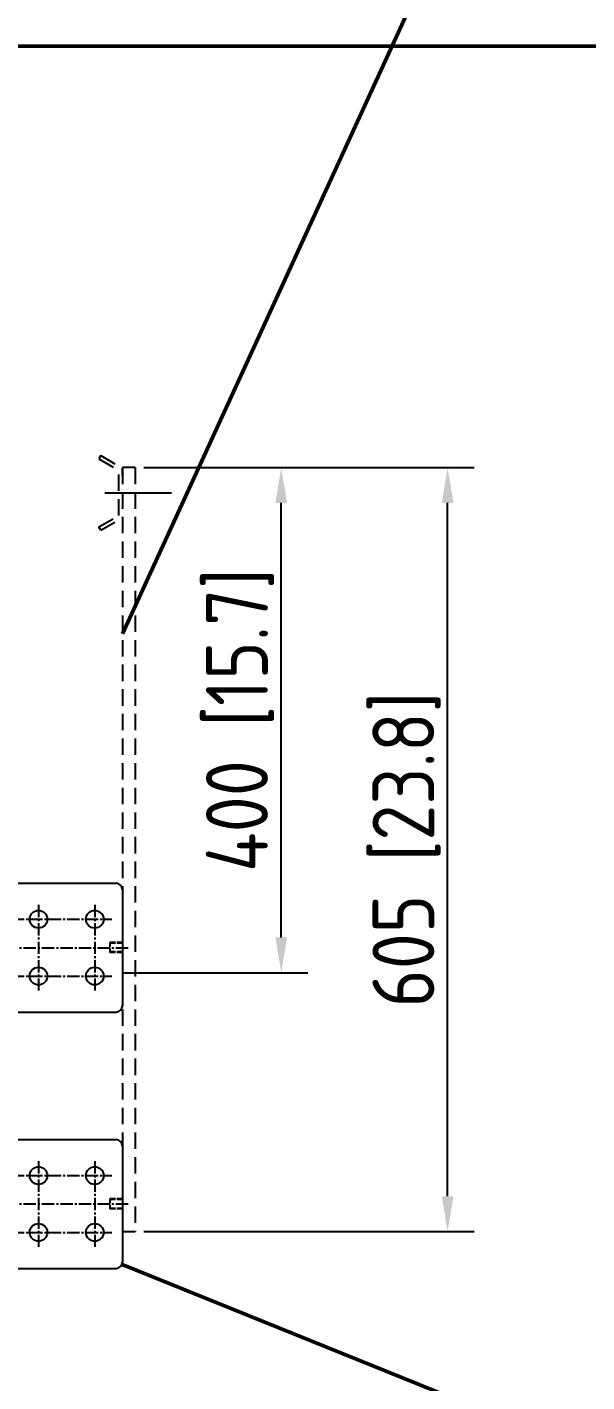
# Model space of a CAD drawing. Header units: millimetres. Extents: x 237080 to 246815, y -181726 to -175279.
# Drawn here: x 242266 to 242709, y -177125 to -176053 of the extents above; entities that cross this region are included whole.
import ezdxf

# ---------------------------------------------------------------- set-up
doc = ezdxf.new("R2010")
doc.units = ezdxf.units.MM
doc.header["$LTSCALE"] = 13
for name, pattern in [('ACAD_ISO02W100', [15, 12, -3]), ('CENTER2', [1.125, 0.75, -0.125, 0.125, -0.125]), ('DASHED', [0.75, 0.5, -0.25])]:
    doc.linetypes.add(name, pattern=pattern)
for name, color, linetype in [('05', 4, 'Continuous'), ('4虚线层', 6, 'DASHED'), ('DAS', 3, 'ACAD_ISO02W100'), ('PDF_几何图形', 7, 'Continuous'), ('中心线', 1, 'CENTER2'), ('尺寸线', 3, 'Continuous'), ('粗实线', 4, 'Continuous'), ('细实线', 2, 'Continuous')]:
    doc.layers.add(name, color=color, linetype=linetype)
doc.layers.add('2细实线', color=3, linetype='Continuous', lineweight=20)
doc.layers.add('标注、文本', color=3, linetype='Continuous', lineweight=25)
doc.styles.get("Standard").update_dxf_attribs({"font": 'gbenor.shx', "bigfont": 'gbcbig.shx'})
doc.dimstyles.new('英寸 1-10', dxfattribs={"dimscale": 14, "dimtxt": 3.5, "dimasz": 2, "dimexe": 1.5, "dimexo": 0.5, "dimgap": 0.5, "dimtad": 1, "dimtoh": 1, "dimdec": 1, "dimdsep": 46, "dimtxsty": 'Standard', "dimcen": 2.5, "dimclrd": 3, "dimclre": 3, "dimclrt": 3, "dimadec": 0, "dimazin": 2, "dimtfac": 1, "dimtdec": 1, "dimtmove": 0, "dimatfit": 2, "dimfxl": 1, "dimarcsym": 0})

# ---------------------------------------------------------------- blocks, each defined once
blk = doc.blocks.new('FTG1-1-1000')
at = {"layer": '尺寸线'}
h = blk.add_hatch(dxfattribs=at)
h.set_pattern_fill('ANSI37', color=1, scale=0.5)
h.set_pattern_definition([(45, (86802.9357, -159173.9614), (-1.122532, 1.122532), []), (135, (86802.9357, -159173.9614), (-1.122532, -1.122532), [])])
h.paths.add_polyline_path([(86977.4, -158870.7), (86963.4, -158870.7, 0.21525), (86962.4, -158873), (86962.4, -158876.7), (86977.4, -158876.7)])
h.paths.add_polyline_path([(86963.4, -158870.7), (86962.4, -158870.7), (86962.4, -158873, -0.21525)], flags=17)
h.paths.add_polyline_path([(86907.4, -158873, 0.21525), (86906.3, -158870.7), (86892.4, -158870.7), (86892.4, -158876.7), (86907.4, -158876.7)])
h.paths.add_polyline_path([(86901.4, -158873.9, -1), (86901.3, -158873.9, -1)], flags=16)
h.paths.add_polyline_path([(86907.4, -158870.7), (86906.3, -158870.7, -0.21525), (86907.4, -158873)], flags=17)
at = {"layer": '细实线'}
h = blk.add_hatch(dxfattribs=at)
h.set_pattern_fill('ANSI37', color=256, scale=2)
h.set_pattern_definition([(45, (85895.698, -152039.29), (-4.490128, 4.490128), []), (135, (85895.698, -152039.29), (-4.490128, -4.490128), [])])
h.paths.add_polyline_path([(86907.4, -158870.7), (86906.3, -158870.7, -0.21525), (86907.4, -158873)], flags=17)
h.paths.add_polyline_path([(86963.4, -158870.7), (86962.4, -158870.7), (86962.4, -158873, -0.21525)], flags=17)
h.paths.add_polyline_path([(86919.9, -158824), (86912.1, -158824, 0.391902), (86909.1, -158826.8), (86907.6, -158847.2, -0.391902), (86904.6, -158850), (86892.9, -158850, 0.414214), (86889.9, -158853), (86889.9, -158870), (86893.4, -158870, 0.774597), (86895.3, -158870), (86897.4, -158870, 0.774597), (86899.3, -158870), (86901.4, -158870, 0.774597), (86903.3, -158870), (86904.4, -158870, -0.182676), (86906.3, -158870.7), (86907.4, -158870.7), (86907.4, -158873), (86907.4, -158900, 0.414214), (86910.4, -158903), (86919.9, -158903)])
h.paths.add_polyline_path([(86979.9, -158853, 0.414214), (86976.9, -158850), (86965.1, -158850, -0.391902), (86962.1, -158847.2), (86960.6, -158826.8, 0.391902), (86957.6, -158824), (86949.9, -158824), (86949.9, -158903), (86959.4, -158903, 0.414214), (86962.4, -158900), (86962.4, -158870.7), (86963.4, -158870.7, -0.182676), (86965.4, -158870), (86966.4, -158870, 0.774597), (86968.3, -158870), (86970.4, -158870, 0.774597), (86972.3, -158870), (86974.4, -158870, 0.774597), (86976.3, -158870), (86979.9, -158870)])
h = blk.add_hatch(dxfattribs=at)
h.set_pattern_fill('ANSI31', color=256, scale=0.75)
h.set_pattern_definition([(45, (85895.6982, -152039.29), (-1.683798, 1.683798), [])])
h.paths.add_polyline_path([(86906.9, -158847), (86906.9, -158842.5), (86905.9, -158841.5), (86879.9, -158841.5), (86879.9, -158850), (86903.9, -158850)])
h.paths.add_polyline_path([(86989.9, -158841.5), (86963.9, -158841.5), (86962.9, -158842.5), (86962.9, -158847), (86965.9, -158850), (86989.9, -158850)])
h = blk.add_hatch(dxfattribs=at)
h.set_pattern_fill('ANSI31', color=256, angle=90)
h.set_pattern_definition([(135, (85895.6982, -152039.29), (-2.245064, -2.245064), [])])
edge = h.paths.add_edge_path()
edge.add_line((86906.4, -158876.7), (86876.1, -158876.7))
edge.add_spline(control_points=[(86876.1, -158876.7), (86876.3, -158877.5), (86876.8, -158879.3), (86875.5, -158881.9), (86875.8, -158883.9), (86876.1, -158884.7)], knot_values=[0.499135, 0.499135, 0.499135, 0.499135, 2.849112, 6.014083, 8.642199, 8.642199, 8.642199, 8.642199], degree=3, periodic=0)
edge.add_line((86876.1, -158884.7), (86906.4, -158884.7))
edge.add_line((86906.4, -158884.7), (86906.4, -158876.7))
edge = h.paths.add_edge_path()
edge.add_spline(control_points=[(86993.7, -158884.7), (86993.9, -158883.9), (86994.2, -158881.9), (86992.9, -158879.3), (86993.4, -158877.5), (86993.6, -158876.7)], knot_values=[0.499135, 0.499135, 0.499135, 0.499135, 3.12725, 6.292222, 8.642199, 8.642199, 8.642199, 8.642199], degree=3, periodic=0)
edge.add_line((86993.6, -158876.7), (86963.4, -158876.7))
edge.add_line((86963.4, -158876.7), (86963.4, -158884.7))
edge.add_line((86963.4, -158884.7), (86993.7, -158884.7))
at = {"layer": '中心线'}
for p, q in [((86934.9, -158986), (86934.9, -158654)), ((86912.4, -158790.5), (86912.4, -158667.5)), ((86957.4, -158790.5), (86957.4, -158667.5)), ((86900.9, -158681), (86968.9, -158681)), ((86900.9, -158725.5), (86968.9, -158725.5)), ((86900.9, -158770), (86968.9, -158770)), ((86904.9, -158810.2), (86904.9, -158791.7)), ((86964.9, -158810.2), (86964.9, -158791.7)), ((86895.6, -158801), (86974.1, -158801)), ((86945.9, -158949.5), (86945.9, -158926.5)), ((86934.4, -158938), (86957.4, -158938)), ((86923.9, -158975.5), (86923.9, -158952.5)), ((86912.4, -158964), (86935.4, -158964))]:
    blk.add_line(p, q, dxfattribs=at)
at = {"layer": '粗实线'}
for p, q in [((86883.9, -158804), (86883.9, -158664)), ((86888.9, -158659), (86980.9, -158659)), ((86985.9, -158804), (86985.9, -158664)), ((86919.9, -158921), (86919.9, -158794)), ((86919.9, -158794), (86949.9, -158794)), ((86949.9, -158921), (86949.9, -158794)), ((86888.9, -158809), (86919.9, -158809)), ((86949.9, -158809), (86980.9, -158809)), ((86909.1, -158826.8), (86907.6, -158847.2)), ((86919.9, -158824), (86912.1, -158824)), ((86949.9, -158824), (86957.6, -158824)), ((86960.6, -158826.8), (86962.1, -158847.2)), ((86879.9, -158841.5), (86879.9, -158850)), ((86908, -158841.5), (86879.9, -158841.5)), ((86906.9, -158847), (86903.9, -158850)), ((86906.9, -158842.5), (86905.9, -158841.5)), ((86906.9, -158842.5), (86906.9, -158847)), ((86906.9, -158842.5), (86907.9, -158842.5)), ((86907.6, -158847), (86906.9, -158847)), ((86989.9, -158841.5), (86961.7, -158841.5)), ((86961.8, -158842.5), (86962.9, -158842.5)), ((86962.9, -158847), (86962.1, -158847)), ((86962.9, -158842.5), (86963.9, -158841.5)), ((86962.9, -158842.5), (86962.9, -158847)), ((86962.9, -158847), (86965.9, -158850)), ((86989.9, -158850), (86989.9, -158841.5)), ((86879.9, -158850), (86904.6, -158850)), ((86889.9, -158870), (86889.9, -158853)), ((86965.1, -158850), (86989.9, -158850)), ((86979.9, -158870), (86979.9, -158853)), ((86893.4, -158870), (86889.9, -158870)), ((86897.4, -158870), (86895.3, -158870)), ((86901.4, -158870), (86899.3, -158870)), ((86904.4, -158870), (86903.3, -158870)), ((86965.4, -158870), (86966.4, -158870)), ((86968.3, -158870), (86970.4, -158870)), ((86972.3, -158870), (86974.4, -158870)), ((86976.3, -158870), (86979.9, -158870)), ((86907.4, -158876.7), (86876.1, -158876.7)), ((86892.4, -158876.7), (86892.4, -158870.7)), ((86892.4, -158870.7), (86907.4, -158870.7)), ((86906.4, -158884.7), (86906.4, -158876.7)), ((86907.4, -158900), (86907.4, -158870.7)), ((86962.4, -158900), (86962.4, -158870.7)), ((86977.4, -158870.7), (86962.4, -158870.7)), ((86962.4, -158876.7), (86993.6, -158876.7)), ((86963.4, -158884.7), (86963.4, -158876.7)), ((86977.4, -158876.7), (86977.4, -158870.7)), ((86907.4, -158884.7), (86876.1, -158884.7)), ((86962.4, -158884.7), (86993.7, -158884.7)), ((86919.9, -158903), (86910.4, -158903)), ((86914.9, -158911), (86919.9, -158911)), ((86949.9, -158903), (86959.4, -158903)), ((86949.9, -158911), (86954.9, -158911)), ((86909.9, -158976), (86909.9, -158916)), ((86919.9, -158921), (86949.9, -158921)), ((86959.9, -158976), (86959.9, -158916)), ((86914.9, -158981), (86954.9, -158981))]:
    blk.add_line(p, q, dxfattribs=at)
for centre, radius in [((86912.4, -158681), 7), ((86957.4, -158681), 7), ((86912.4, -158725.5), 7), ((86957.4, -158725.5), 7), ((86912.4, -158770), 7), ((86957.4, -158770), 7), ((86904.9, -158801), 4.25), ((86964.9, -158801), 4.25), ((86945.9, -158938), 6.5), ((86923.9, -158964), 6.5)]:
    blk.add_circle(centre, radius, dxfattribs=at)
for centre, radius, start, end in [((86888.9, -158664), 5, 90, 180), ((86980.9, -158664), 5, 0, 90), ((86888.9, -158804), 5, 180, 270), ((86980.9, -158804), 5, 270, 0), ((86912.1, -158827), 3, 90, 175.6013), ((86957.6, -158827), 3, 4.3987, 90), ((86904.6, -158847), 3, 270, 355.6013), ((86965.1, -158847), 3, 184.3987, 270), ((86892.9, -158853), 3, 90, 180), ((86976.9, -158853), 3, 0, 90), ((86894.4, -158869.7), 1, 194.4775, 345.5225), ((86898.4, -158869.7), 1, 194.4775, 345.5225), ((86902.4, -158869.7), 1, 194.4775, 345.5225), ((86904.4, -158873), 3, 0, 90), ((86965.4, -158873), 3, 90, 180), ((86967.4, -158869.7), 1, 194.4775, 345.5225), ((86971.4, -158869.7), 1, 194.4775, 345.5225), ((86975.4, -158869.7), 1, 194.4775, 345.5225), ((86910.4, -158900), 3, 180, 270), ((86959.4, -158900), 3, 270, 0), ((86914.9, -158916), 5, 90, 180), ((86954.9, -158916), 5, 0, 90), ((86914.9, -158976), 5, 180, 270), ((86954.9, -158976), 5, 270, 0)]:
    blk.add_arc(centre, radius, start, end, dxfattribs=at)
at = {"layer": '细实线'}
for points in [[(86876.1, -158876.7), (86876.3, -158877.5), (86876.8, -158879.3), (86875.5, -158881.9), (86875.8, -158883.9), (86876.1, -158884.7)], [(86993.6, -158876.7), (86993.4, -158877.5), (86992.9, -158879.3), (86994.2, -158881.9), (86993.9, -158883.9), (86993.7, -158884.7)]]:
    blk.add_open_spline(points, degree=3, knots=[0.499135, 0.499135, 0.499135, 0.499135, 2.849112, 6.014083, 8.642199, 8.642199, 8.642199, 8.642199], dxfattribs=at)
blk = doc.blocks.new('*D264')
at = {"layer": '2细实线', "color": 3, "linetype": 'ByBlock', "lineweight": -2}
for p, q in [((242358.6, -176401.4), (242620, -176401.4)), ((242599, -176978.4), (242599, -176429.4)), ((242358.6, -177006.4), (242620, -177006.4))]:
    blk.add_line(p, q, dxfattribs=at)
at = {"layer": '2细实线', "color": 3, "linetype": 'ByBlock'}
for points in [[(242594.4, -176429.4), (242603.7, -176429.4), (242599, -176401.4)], [(242594.4, -176978.4), (242603.7, -176978.4), (242599, -177006.4)]]:
    blk.add_solid(points, dxfattribs=at)
at = {"layer": 'Defpoints', "color": 0, "linetype": 'ByBlock'}
for p in [(242351.6, -176401.4), (242599, -176401.4), (242351.6, -177006.4)]:
    blk.add_point(p, dxfattribs=at)
at = {"layer": '2细实线', "color": 3, "linetype": 'ByBlock', "insert": (242566.5, -176703.9), "char_height": 49, "attachment_point": 5, "rotation": 90}
blk.add_mtext('605 [23.8]', dxfattribs=at)
blk = doc.blocks.new('*D244')
at = {"layer": '2细实线', "color": 3, "linetype": 'ByBlock', "lineweight": -2}
for p, q in [((242430.9, -176401.4), (242488.3, -176401.4)), ((242467.3, -176773.4), (242467.3, -176429.4)), ((242358.6, -176801.4), (242488.3, -176801.4))]:
    blk.add_line(p, q, dxfattribs=at)
at = {"layer": '2细实线', "color": 3, "linetype": 'ByBlock'}
for points in [[(242462.6, -176429.4), (242471.9, -176429.4), (242467.3, -176401.4)], [(242462.6, -176773.4), (242471.9, -176773.4), (242467.3, -176801.4)]]:
    blk.add_solid(points, dxfattribs=at)
at = {"layer": 'Defpoints', "color": 0, "linetype": 'ByBlock'}
for p in [(242423.9, -176401.4), (242467.3, -176401.4), (242351.6, -176801.4)]:
    blk.add_point(p, dxfattribs=at)
at = {"layer": '2细实线', "color": 3, "linetype": 'ByBlock', "insert": (242434.7, -176601.4), "char_height": 49, "attachment_point": 5, "rotation": 90}
blk.add_mtext('400 [15.7]', dxfattribs=at)

msp = doc.modelspace()

# ---------------------------------------------------------------- linework, layer by layer
at = {"layer": '05'}
msp.add_line((242327.667, -176421.431), (242380.515, -176421.431), dxfattribs=at)
at = {"layer": '4虚线层', "ltscale": 2}
for p, q in [((242324.328, -176391.875), (242322.828, -176394.473)), ((242322.828, -176394.473), (242338.604, -176403.581)), ((242324.328, -176391.875), (242341.604, -176401.849)), ((242351.604, -176401.431), (242341.604, -176401.431)), ((242341.604, -176401.431), (242341.604, -177006.431)), ((242341.604, -176407.716), (242341.604, -176401.849)), ((242351.604, -176401.431), (242351.604, -177006.431)), ((242338.604, -176439.282), (242338.604, -176403.581)), ((242322.828, -176448.389), (242338.604, -176439.282)), ((242324.328, -176450.988), (242341.604, -176441.014)), ((242324.328, -176450.988), (242322.828, -176448.389)), ((242341.604, -176801.431), (242351.604, -176801.431)), ((242341.604, -177006.431), (242351.604, -177006.431))]:
    msp.add_line(p, q, dxfattribs=at)
at = {"layer": 'DAS'}
msp.add_line((242351.535, -176801.431), (242371.535, -176801.431), dxfattribs=at)
at = {"layer": 'PDF_几何图形'}
for p, q in [((242335.956, -176777.439), (242331.672, -176777.439)), ((242331.672, -176777.439), (242331.672, -176780.847)), ((242341.604, -176777.439), (242337.222, -176777.439)), ((242341.604, -176777.439), (242341.604, -176785.423)), ((242335.956, -176778.024), (242331.672, -176778.024)), ((242331.672, -176782.113), (242331.672, -176785.423)), ((242335.956, -176784.937), (242331.672, -176784.937)), ((242335.956, -176785.423), (242331.672, -176785.423)), ((242341.604, -176778.024), (242337.222, -176778.024)), ((242341.604, -176784.937), (242337.222, -176784.937)), ((242341.604, -176785.423), (242337.222, -176785.423)), ((242335.956, -176980.537), (242331.672, -176980.537)), ((242331.672, -176980.537), (242331.672, -176983.944)), ((242335.956, -176981.121), (242331.672, -176981.121)), ((242341.604, -176980.537), (242337.222, -176980.537)), ((242341.604, -176981.121), (242337.222, -176981.121)), ((242341.604, -176980.537), (242341.604, -176988.521)), ((242331.672, -176985.21), (242331.672, -176988.521)), ((242335.956, -176988.034), (242331.672, -176988.034)), ((242335.956, -176988.521), (242331.672, -176988.521)), ((242341.604, -176988.034), (242337.222, -176988.034)), ((242341.604, -176988.521), (242337.222, -176988.521))]:
    msp.add_line(p, q, dxfattribs=at)
at = {"layer": '粗实线', "lineweight": 50}
for p, q in [((242602.907, -175962.912), (242341.604, -176533.118)), ((242109.854, -176067.529), (242794.854, -176067.529)), ((243232.116, -177392.271), (242341.24, -177032.401))]:
    msp.add_line(p, q, dxfattribs=at)

# ---------------------------------------------------------------- block references
at = {"layer": '标注、文本', "rotation": 270}
for p in [(401000.586, -89846.676), (401000.586, -90049.676)]:
    msp.add_blockref('FTG1-1-1000', p, dxfattribs=at)

# ---------------------------------------------------------------- dimensions: what is measured, and where the dimension line sits
at = {"layer": '2细实线', "linetype": 'ByBlock'}
for base, p1, p2, picture, middle in [((242599.022, -176401.431), (242351.604, -177006.431), (242351.604, -176401.431), '*D264', (242566.501, -176703.931)), ((242467.261, -176401.431), (242351.604, -176801.431), (242423.855, -176401.431), '*D244', (242434.741, -176601.431))]:
    dim = msp.add_linear_dim(base=base, p1=p1, p2=p2, angle=90, dimstyle='英寸 1-10', dxfattribs=at)
    dim.commit()
    dim.dimension.update_dxf_attribs({"geometry": picture, "text_midpoint": middle})

doc.saveas('drawing.dxf')
